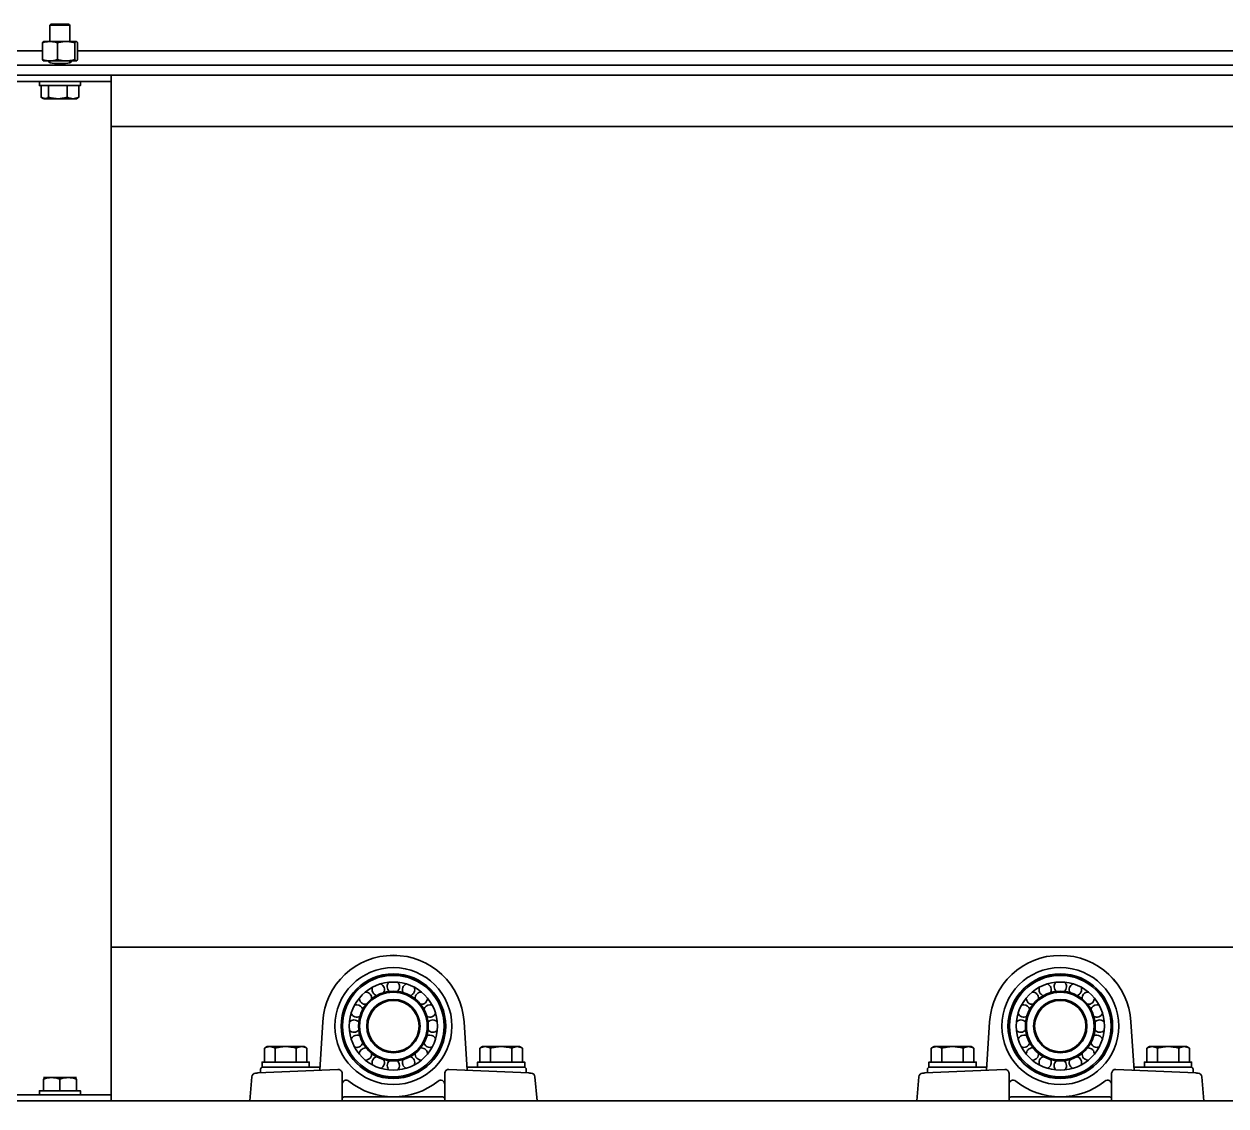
# Model space of a CAD drawing. Header units: millimetres. Extents: x -8400 to 8400, y -5940 to 5940.
# Drawn here: x -4664 to -4078, y 1538 to 2066 of the extents above; entities that cross this region are included whole.
import ezdxf

# ---------------------------------------------------------------- set-up
doc = ezdxf.new("R2010")
doc.units = ezdxf.units.MM
doc.layers.add('粗实线层', color=7, linetype='Continuous', lineweight=35)

msp = doc.modelspace()

# ---------------------------------------------------------------- linework, layer by layer
at = {"layer": '粗实线层', "linetype": 'Continuous', "lineweight": 35}
for points in [[(-4641.476, 2065.284), (-4641.963, 2065.771), (-4642.077, 2065.771), (-4642.414, 2065.771), (-4642.956, 2065.771), (-4643.675, 2065.771), (-4644.534, 2065.771), (-4645.487, 2065.771), (-4646.484, 2065.771), (-4647.474, 2065.771), (-4648.405, 2065.771), (-4649.228, 2065.771), (-4649.901, 2065.771), (-4650.387, 2065.771), (-4650.637, 2065.771), (-4650.721, 2065.771), (-4651.208, 2065.284)], [(-4641.476, 2057.27), (-4641.476, 2065.284), (-4641.584, 2065.284), (-4641.905, 2065.284), (-4642.422, 2065.284), (-4643.115, 2065.284), (-4643.951, 2065.284), (-4644.893, 2065.284), (-4645.901, 2065.284), (-4646.927, 2065.284), (-4647.928, 2065.284), (-4648.858, 2065.284), (-4649.676, 2065.284), (-4650.346, 2065.284), (-4650.837, 2065.284), (-4651.114, 2065.284), (-4651.208, 2065.284), (-4651.208, 2057.27)], [(-4654.411, 2057.231), (-4654.427, 2057.221), (-4654.502, 2057.161), (-4654.578, 2057.078), (-4654.727, 2056.852), (-4654.875, 2056.556), (-4654.875, 2048.485), (-4654.727, 2048.189), (-4654.578, 2047.963), (-4654.503, 2047.881), (-4654.427, 2047.82), (-4654.389, 2047.798), (-4654.351, 2047.783), (-4654.332, 2047.777), (-4654.312, 2047.774), (-4654.293, 2047.771), (-4654.274, 2047.77), (-4654.334, 2047.77), (-4654.152, 2047.77), (-4653.732, 2047.77), (-4653.087, 2047.77), (-4652.238, 2047.77), (-4651.21, 2047.77), (-4651.093, 2047.771), (-4650.976, 2047.774), (-4650.859, 2047.777), (-4650.742, 2047.783), (-4650.509, 2047.798), (-4650.277, 2047.82), (-4649.815, 2047.881), (-4649.356, 2047.963), (-4648.445, 2048.189), (-4647.544, 2048.485), (-4647.021, 2048.329), (-4646.493, 2048.189), (-4646.36, 2048.156), (-4646.227, 2048.125), (-4646.094, 2048.094), (-4645.961, 2048.066), (-4645.694, 2048.011), (-4645.427, 2047.962), (-4644.892, 2047.879), (-4644.356, 2047.819), (-4643.817, 2047.783), (-4643.278, 2047.77), (-4642.041, 2047.77), (-4640.935, 2047.77), (-4639.993, 2047.77), (-4639.244, 2047.77), (-4638.711, 2047.77), (-4638.41, 2047.77), (-4638.487, 2047.783), (-4638.563, 2047.82), (-4638.638, 2047.88), (-4638.714, 2047.963), (-4638.863, 2048.189), (-4639.011, 2048.485), (-4639.011, 2056.556), (-4638.863, 2056.852), (-4638.714, 2057.078), (-4638.639, 2057.16), (-4638.563, 2057.221), (-4638.525, 2057.242), (-4638.487, 2057.258), (-4638.467, 2057.264), (-4638.448, 2057.267), (-4638.429, 2057.27), (-4638.41, 2057.27), (-4638.711, 2057.27), (-4639.244, 2057.27), (-4639.993, 2057.27), (-4640.935, 2057.27), (-4642.041, 2057.27), (-4643.278, 2057.27), (-4643.817, 2057.258), (-4644.356, 2057.222), (-4644.892, 2057.161), (-4645.427, 2057.079), (-4645.694, 2057.03), (-4645.961, 2056.975), (-4646.094, 2056.946), (-4646.227, 2056.916), (-4646.36, 2056.885), (-4646.493, 2056.852), (-4647.021, 2056.711), (-4647.544, 2056.556)], [(-4654.875, 2056.556), (-4653.974, 2056.852), (-4653.063, 2057.078), (-4652.604, 2057.16), (-4652.142, 2057.221), (-4651.91, 2057.242), (-4651.677, 2057.258), (-4651.56, 2057.264), (-4651.443, 2057.267), (-4651.326, 2057.27), (-4651.21, 2057.27), (-4652.285, 2057.27), (-4653.162, 2057.27), (-4653.81, 2057.27), (-4654.208, 2057.27), (-4654.342, 2057.27), (-4654.414, 2057.229)], [(-4647.544, 2048.485), (-4647.544, 2056.556), (-4648.447, 2056.852), (-4649.358, 2057.078), (-4649.817, 2057.161), (-4650.278, 2057.221), (-4650.743, 2057.258), (-4651.21, 2057.27), (-4650.033, 2057.27), (-4648.745, 2057.27), (-4647.383, 2057.27), (-4645.99, 2057.27), (-4644.607, 2057.27), (-4643.278, 2057.27), (-4642.736, 2057.258), (-4642.192, 2057.221), (-4642.124, 2057.215), (-4642.056, 2057.208), (-4641.988, 2057.201), (-4641.92, 2057.193), (-4641.785, 2057.177), (-4641.649, 2057.16), (-4641.38, 2057.121), (-4641.112, 2057.076), (-4640.58, 2056.972), (-4640.053, 2056.85), (-4639.53, 2056.711), (-4639.011, 2056.556)], [(-4638.41, 2047.77), (-4638.391, 2047.771), (-4638.372, 2047.774), (-4638.353, 2047.777), (-4638.333, 2047.783), (-4638.295, 2047.798), (-4638.257, 2047.82), (-4638.181, 2047.881), (-4638.106, 2047.963), (-4637.957, 2048.189), (-4637.809, 2048.485), (-4637.809, 2056.556), (-4637.957, 2056.852), (-4638.106, 2057.078), (-4638.182, 2057.161), (-4638.257, 2057.221), (-4638.333, 2057.258), (-4638.41, 2057.27)], [(-4654.829, 2052.77), (-5528.295, 2052.77)], [(-3699.842, 2052.77), (-4637.789, 2052.77)], [(-5571.342, 2045.77), (-1771.342, 2045.77)], [(-4654.875, 2048.485), (-4653.972, 2048.189), (-4653.061, 2047.963), (-4652.602, 2047.88), (-4652.141, 2047.82), (-4651.676, 2047.783), (-4651.21, 2047.77), (-4650.033, 2047.77), (-4648.745, 2047.77), (-4647.383, 2047.77), (-4645.99, 2047.77), (-4644.607, 2047.77), (-4643.278, 2047.77), (-4642.736, 2047.783), (-4642.192, 2047.82), (-4642.124, 2047.826), (-4642.056, 2047.833), (-4641.988, 2047.84), (-4641.92, 2047.848), (-4641.785, 2047.864), (-4641.649, 2047.881), (-4641.38, 2047.92), (-4641.112, 2047.965), (-4640.58, 2048.069), (-4640.053, 2048.191), (-4639.53, 2048.33), (-4639.011, 2048.485)], [(-4651.208, 2047.771), (-4651.208, 2046.935)], [(-4641.476, 2046.935), (-4641.476, 2047.771)], [(-5571.342, 2043.204), (-5571.342, 2040.77), (-1771.342, 2040.77), (-1771.342, 2043.204)], [(-4656.342, 2037.77), (-4656.342, 2035.77), (-4656.15, 2035.77), (-4655.579, 2035.77), (-4654.931, 2035.77), (-4654.102, 2035.77), (-4653.112, 2035.77), (-4651.981, 2035.77), (-4650.731, 2035.77), (-4649.39, 2035.77), (-4647.985, 2035.77), (-4646.546, 2035.77), (-4645.103, 2035.77), (-4643.685, 2035.77), (-4642.323, 2035.77), (-4641.045, 2035.77), (-4639.878, 2035.77), (-4638.846, 2035.77), (-4637.97, 2035.77), (-4637.269, 2035.77), (-4636.758, 2035.77), (-4636.446, 2035.77), (-4636.342, 2035.77), (-4636.342, 2037.77)], [(-4653.732, 2029.37), (-4653.956, 2029.383), (-4654.179, 2029.419), (-4654.401, 2029.479), (-4654.623, 2029.562), (-4654.734, 2029.611), (-4654.844, 2029.665), (-4654.9, 2029.695), (-4654.955, 2029.725), (-4655.01, 2029.756), (-4655.065, 2029.788), (-4655.284, 2029.929), (-4655.501, 2030.085), (-4655.501, 2035.77)], [(-4642.804, 2035.77), (-4642.804, 2030.085), (-4643.932, 2029.789), (-4645.07, 2029.563), (-4645.643, 2029.48), (-4646.22, 2029.42), (-4646.8, 2029.383), (-4647.383, 2029.37), (-4647.529, 2029.371), (-4647.675, 2029.373), (-4647.821, 2029.377), (-4647.967, 2029.383), (-4648.258, 2029.399), (-4648.548, 2029.42), (-4649.126, 2029.481), (-4649.699, 2029.563), (-4650.837, 2029.789), (-4651.963, 2030.085), (-4651.963, 2035.77)], [(-4637.183, 2030.085), (-4637.398, 2029.93), (-4637.615, 2029.791), (-4637.834, 2029.668), (-4638.054, 2029.565), (-4638.165, 2029.52), (-4638.277, 2029.481), (-4638.333, 2029.464), (-4638.389, 2029.448), (-4638.417, 2029.44), (-4638.446, 2029.433), (-4638.474, 2029.426), (-4638.502, 2029.42), (-4638.727, 2029.383), (-4638.952, 2029.37), (-4638.532, 2029.37), (-4638.35, 2029.37), (-4638.41, 2029.37), (-4638.711, 2029.37), (-4639.244, 2029.37), (-4639.993, 2029.37), (-4639.635, 2029.383), (-4639.279, 2029.42), (-4638.926, 2029.48), (-4638.574, 2029.563), (-4637.875, 2029.789), (-4637.183, 2030.085), (-4637.183, 2035.77)], [(-4621.342, 2037.77), (-4621.342, 2037.668), (-4621.342, 2037.368), (-4621.342, 2036.892), (-4621.342, 2036.27), (-4621.342, 2035.547), (-4621.342, 2034.77), (-4621.342, 1546.77), (-4621.342, 1545.994), (-4621.342, 1545.27), (-4621.342, 1544.649), (-4621.342, 1544.172), (-4621.342, 1543.873), (-4621.342, 1543.77)], [(-4655.501, 2030.085), (-4654.809, 2029.789), (-4654.11, 2029.563), (-4653.758, 2029.48), (-4653.405, 2029.42), (-4653.049, 2029.383), (-4652.691, 2029.37)], [(-4655.002, 2029.752), (-4654.342, 2029.37)], [(-4651.963, 2030.085), (-4652.178, 2029.93), (-4652.395, 2029.791), (-4652.613, 2029.668), (-4652.834, 2029.565), (-4652.945, 2029.52), (-4653.057, 2029.481), (-4653.113, 2029.464), (-4653.169, 2029.448), (-4653.197, 2029.44), (-4653.225, 2029.433), (-4653.253, 2029.426), (-4653.282, 2029.42), (-4653.507, 2029.383), (-4653.732, 2029.37), (-4653.087, 2029.37), (-4652.238, 2029.37), (-4651.21, 2029.37), (-4650.033, 2029.37), (-4648.745, 2029.37), (-4647.383, 2029.37), (-4645.99, 2029.37), (-4644.607, 2029.37), (-4643.278, 2029.37), (-4642.041, 2029.37), (-4640.935, 2029.37), (-4639.993, 2029.37), (-4640.083, 2029.371), (-4640.172, 2029.373), (-4640.262, 2029.377), (-4640.352, 2029.383), (-4640.53, 2029.399), (-4640.708, 2029.42), (-4641.063, 2029.481), (-4641.415, 2029.563), (-4642.113, 2029.789), (-4642.804, 2030.085)], [(-4638.342, 2029.37), (-4637.681, 2029.752)], [(-3731.342, 1965.764), (-3731.342, 2015.771), (-4621.351, 2015.771)], [(-4621.351, 1615.77), (-3751.358, 1615.77)], [(-4546.734, 1559.77), (-4546.734, 1566.467), (-4546.094, 1566.8), (-4545.448, 1567.054), (-4545.123, 1567.147), (-4544.796, 1567.215), (-4544.467, 1567.256), (-4544.136, 1567.27), (-4544.053, 1567.269), (-4543.971, 1567.267), (-4543.929, 1567.265), (-4543.888, 1567.262), (-4543.846, 1567.26), (-4543.805, 1567.256), (-4543.64, 1567.239), (-4543.475, 1567.214), (-4543.148, 1567.146), (-4542.822, 1567.053), (-4542.177, 1566.799), (-4541.538, 1566.467), (-4541.538, 1559.77)], [(-4525.95, 1566.467), (-4527.342, 1567.27), (-4527.479, 1567.27), (-4527.885, 1567.27), (-4528.548, 1567.27), (-4529.448, 1567.27), (-4530.557, 1567.27), (-4531.842, 1567.27), (-4533.264, 1567.27), (-4534.779, 1567.27), (-4536.342, 1567.27), (-4537.905, 1567.27), (-4539.42, 1567.27), (-4540.842, 1567.27), (-4542.127, 1567.27), (-4543.236, 1567.27), (-4544.136, 1567.27), (-4544.799, 1567.27), (-4545.205, 1567.27), (-4545.342, 1567.27), (-4546.734, 1566.467)], [(-4541.538, 1566.467), (-4540.901, 1566.642), (-4540.258, 1566.8), (-4540.096, 1566.836), (-4539.934, 1566.872), (-4539.772, 1566.906), (-4539.61, 1566.939), (-4539.285, 1566.999), (-4538.96, 1567.055), (-4538.308, 1567.148), (-4537.655, 1567.215), (-4536.999, 1567.256), (-4536.342, 1567.27), (-4535.682, 1567.256), (-4535.02, 1567.214), (-4534.937, 1567.207), (-4534.854, 1567.2), (-4534.771, 1567.192), (-4534.689, 1567.183), (-4534.524, 1567.166), (-4534.359, 1567.146), (-4534.031, 1567.102), (-4533.705, 1567.052), (-4533.057, 1566.935), (-4532.415, 1566.797), (-4531.778, 1566.641), (-4531.146, 1566.467), (-4531.146, 1559.77)], [(-4531.146, 1566.467), (-4530.506, 1566.8), (-4529.86, 1567.054), (-4529.535, 1567.147), (-4529.208, 1567.215), (-4528.879, 1567.256), (-4528.548, 1567.27), (-4528.465, 1567.269), (-4528.382, 1567.267), (-4528.341, 1567.265), (-4528.299, 1567.262), (-4528.258, 1567.26), (-4528.216, 1567.256), (-4528.051, 1567.239), (-4527.887, 1567.214), (-4527.559, 1567.146), (-4527.234, 1567.053), (-4526.588, 1566.799), (-4525.95, 1566.467), (-4525.95, 1559.77)], [(-4441.734, 1566.467), (-4440.342, 1567.27), (-4440.205, 1567.27), (-4439.799, 1567.27), (-4439.136, 1567.27), (-4439.467, 1567.256), (-4439.796, 1567.215), (-4440.123, 1567.147), (-4440.449, 1567.054), (-4441.094, 1566.8), (-4441.734, 1566.467), (-4441.734, 1559.77)], [(-4420.95, 1559.77), (-4420.95, 1566.467), (-4421.588, 1566.799), (-4422.234, 1567.053), (-4422.559, 1567.146), (-4422.887, 1567.214), (-4423.051, 1567.239), (-4423.216, 1567.256), (-4423.258, 1567.26), (-4423.299, 1567.262), (-4423.341, 1567.265), (-4423.382, 1567.267), (-4423.465, 1567.269), (-4423.548, 1567.27), (-4424.448, 1567.27), (-4425.557, 1567.27), (-4426.842, 1567.27), (-4428.264, 1567.27), (-4429.779, 1567.27), (-4431.342, 1567.27), (-4432.905, 1567.27), (-4434.42, 1567.27), (-4435.842, 1567.27), (-4437.127, 1567.27), (-4438.236, 1567.27), (-4439.136, 1567.27), (-4439.053, 1567.269), (-4438.971, 1567.267), (-4438.929, 1567.265), (-4438.888, 1567.262), (-4438.846, 1567.26), (-4438.805, 1567.256), (-4438.64, 1567.239), (-4438.475, 1567.214), (-4438.148, 1567.146), (-4437.822, 1567.053), (-4437.177, 1566.799), (-4436.538, 1566.467), (-4436.538, 1559.77)], [(-4436.538, 1566.467), (-4435.901, 1566.642), (-4435.258, 1566.8), (-4435.096, 1566.836), (-4434.934, 1566.872), (-4434.772, 1566.906), (-4434.61, 1566.939), (-4434.285, 1566.999), (-4433.96, 1567.055), (-4433.308, 1567.148), (-4432.655, 1567.215), (-4431.999, 1567.256), (-4431.342, 1567.27), (-4430.682, 1567.256), (-4430.02, 1567.214), (-4429.937, 1567.207), (-4429.854, 1567.2), (-4429.771, 1567.192), (-4429.689, 1567.183), (-4429.524, 1567.166), (-4429.359, 1567.146), (-4429.031, 1567.102), (-4428.705, 1567.052), (-4428.057, 1566.935), (-4427.415, 1566.797), (-4426.778, 1566.641), (-4426.146, 1566.467)], [(-4420.95, 1566.467), (-4422.342, 1567.27), (-4422.479, 1567.27), (-4422.885, 1567.27), (-4423.548, 1567.27), (-4423.879, 1567.256), (-4424.208, 1567.215), (-4424.535, 1567.147), (-4424.86, 1567.054), (-4425.506, 1566.8), (-4426.146, 1566.467), (-4426.146, 1559.77)], [(-4221.734, 1566.467), (-4220.342, 1567.27), (-4220.205, 1567.27), (-4219.799, 1567.27), (-4219.136, 1567.27), (-4219.467, 1567.256), (-4219.796, 1567.215), (-4220.123, 1567.147), (-4220.448, 1567.054), (-4221.094, 1566.8), (-4221.734, 1566.467), (-4221.734, 1559.77)], [(-4200.95, 1559.77), (-4200.95, 1566.467), (-4201.588, 1566.799), (-4202.234, 1567.053), (-4202.559, 1567.146), (-4202.887, 1567.214), (-4203.051, 1567.239), (-4203.216, 1567.256), (-4203.258, 1567.26), (-4203.299, 1567.262), (-4203.341, 1567.265), (-4203.382, 1567.267), (-4203.465, 1567.269), (-4203.548, 1567.27), (-4204.448, 1567.27), (-4205.557, 1567.27), (-4206.842, 1567.27), (-4208.264, 1567.27), (-4209.779, 1567.27), (-4211.342, 1567.27), (-4212.905, 1567.27), (-4214.42, 1567.27), (-4215.842, 1567.27), (-4217.127, 1567.27), (-4218.236, 1567.27), (-4219.136, 1567.27), (-4219.054, 1567.269), (-4218.971, 1567.267), (-4218.929, 1567.265), (-4218.888, 1567.262), (-4218.846, 1567.26), (-4218.805, 1567.256), (-4218.64, 1567.239), (-4218.475, 1567.214), (-4218.148, 1567.146), (-4217.822, 1567.053), (-4217.177, 1566.799), (-4216.538, 1566.467)], [(-4216.538, 1559.77), (-4216.538, 1566.467), (-4215.901, 1566.642), (-4215.258, 1566.8), (-4215.096, 1566.836), (-4214.934, 1566.872), (-4214.772, 1566.906), (-4214.61, 1566.939), (-4214.285, 1566.999), (-4213.96, 1567.055), (-4213.308, 1567.148), (-4212.655, 1567.215), (-4211.999, 1567.256), (-4211.342, 1567.27), (-4210.682, 1567.256), (-4210.02, 1567.214), (-4209.937, 1567.207), (-4209.854, 1567.2), (-4209.771, 1567.192), (-4209.689, 1567.183), (-4209.524, 1567.166), (-4209.359, 1567.146), (-4209.031, 1567.102), (-4208.705, 1567.052), (-4208.057, 1566.935), (-4207.415, 1566.797), (-4206.778, 1566.641), (-4206.146, 1566.467), (-4206.146, 1559.77)], [(-4206.146, 1566.467), (-4205.506, 1566.8), (-4204.86, 1567.054), (-4204.535, 1567.147), (-4204.208, 1567.215), (-4203.879, 1567.256), (-4203.548, 1567.27), (-4202.885, 1567.27), (-4202.479, 1567.27), (-4202.342, 1567.27), (-4200.95, 1566.467)], [(-4116.734, 1566.467), (-4115.342, 1567.27), (-4115.205, 1567.27), (-4114.799, 1567.27), (-4114.136, 1567.27), (-4114.467, 1567.256), (-4114.796, 1567.215), (-4115.123, 1567.147), (-4115.449, 1567.054), (-4116.094, 1566.8), (-4116.734, 1566.467), (-4116.734, 1559.77)], [(-4101.146, 1566.467), (-4101.778, 1566.641), (-4102.415, 1566.797), (-4103.057, 1566.935), (-4103.705, 1567.052), (-4104.031, 1567.102), (-4104.359, 1567.146), (-4104.524, 1567.166), (-4104.689, 1567.183), (-4104.771, 1567.192), (-4104.854, 1567.2), (-4104.937, 1567.207), (-4105.02, 1567.214), (-4105.682, 1567.256), (-4106.342, 1567.27), (-4107.905, 1567.27), (-4109.42, 1567.27), (-4110.842, 1567.27), (-4112.127, 1567.27), (-4113.236, 1567.27), (-4114.136, 1567.27), (-4114.053, 1567.269), (-4113.971, 1567.267), (-4113.929, 1567.265), (-4113.888, 1567.262), (-4113.846, 1567.26), (-4113.805, 1567.256), (-4113.64, 1567.239), (-4113.475, 1567.214), (-4113.148, 1567.146), (-4112.822, 1567.053), (-4112.177, 1566.799), (-4111.538, 1566.467)], [(-4111.538, 1559.77), (-4111.538, 1566.467), (-4110.901, 1566.642), (-4110.258, 1566.8), (-4110.096, 1566.836), (-4109.934, 1566.872), (-4109.772, 1566.906), (-4109.61, 1566.939), (-4109.285, 1566.999), (-4108.96, 1567.055), (-4108.308, 1567.148), (-4107.655, 1567.215), (-4107, 1567.256), (-4106.342, 1567.27), (-4104.779, 1567.27), (-4103.264, 1567.27), (-4101.842, 1567.27), (-4100.557, 1567.27), (-4099.448, 1567.27), (-4098.548, 1567.27), (-4098.465, 1567.269), (-4098.382, 1567.267), (-4098.341, 1567.265), (-4098.299, 1567.262), (-4098.258, 1567.26), (-4098.216, 1567.256), (-4098.051, 1567.239), (-4097.887, 1567.214), (-4097.559, 1567.146), (-4097.234, 1567.053), (-4096.588, 1566.799), (-4095.95, 1566.467), (-4095.95, 1559.77)], [(-4095.95, 1566.467), (-4097.342, 1567.27), (-4097.479, 1567.27), (-4097.885, 1567.27), (-4098.548, 1567.27), (-4098.879, 1567.256), (-4099.208, 1567.215), (-4099.535, 1567.147), (-4099.86, 1567.054), (-4100.506, 1566.8), (-4101.146, 1566.467), (-4101.146, 1559.77)], [(-4519.661, 1557.27), (-4528.154, 1557.27), (-4529.352, 1557.27), (-4530.684, 1557.27), (-4532.126, 1557.27), (-4533.649, 1557.27), (-4535.224, 1557.27), (-4536.821, 1557.27), (-4538.409, 1557.27), (-4539.956, 1557.27), (-4541.434, 1557.27), (-4542.814, 1557.27), (-4544.069, 1557.27), (-4545.174, 1557.27), (-4546.11, 1557.27), (-4546.856, 1557.27), (-4547.4, 1557.27), (-4547.731, 1557.27), (-4547.842, 1557.27), (-4547.842, 1559.77), (-4547.735, 1559.77), (-4547.415, 1559.77), (-4546.89, 1559.77), (-4546.168, 1559.77), (-4545.263, 1559.77), (-4544.191, 1559.77), (-4542.974, 1559.77), (-4541.633, 1559.77), (-4540.193, 1559.77), (-4538.682, 1559.77), (-4537.127, 1559.77), (-4535.557, 1559.77), (-4534.002, 1559.77), (-4532.491, 1559.77), (-4531.051, 1559.77), (-4529.71, 1559.77), (-4528.493, 1559.77), (-4527.421, 1559.77), (-4526.516, 1559.77), (-4525.794, 1559.77), (-4525.268, 1559.77), (-4524.949, 1559.77), (-4524.842, 1559.77), (-4524.842, 1557.27)], [(-4486.842, 1560.537), (-4486.842, 1560.535)], [(-4486.681, 1560.509), (-4486.442, 1560.271), (-4486.337, 1560.271), (-4486.029, 1560.271), (-4485.545, 1560.271), (-4484.922, 1560.271), (-4484.212, 1560.271), (-4483.472, 1560.271), (-4482.762, 1560.271), (-4482.139, 1560.271), (-4481.655, 1560.271), (-4481.347, 1560.271), (-4481.242, 1560.271), (-4481.003, 1560.509)], [(-4480.842, 1560.535), (-4480.842, 1560.537), (-4480.842, 1560.537)], [(-4448.023, 1557.27), (-4439.53, 1557.27), (-4438.332, 1557.27), (-4437, 1557.27), (-4435.558, 1557.27), (-4434.035, 1557.27), (-4432.459, 1557.27), (-4430.863, 1557.27), (-4429.275, 1557.27), (-4427.728, 1557.27), (-4426.25, 1557.27), (-4424.87, 1557.27), (-4423.615, 1557.27), (-4422.51, 1557.27), (-4421.574, 1557.27), (-4420.828, 1557.27), (-4420.284, 1557.27), (-4419.953, 1557.27), (-4419.842, 1557.27), (-4419.842, 1559.77), (-4419.949, 1559.77), (-4420.268, 1559.77), (-4420.794, 1559.77), (-4421.516, 1559.77), (-4422.421, 1559.77), (-4423.493, 1559.77), (-4424.71, 1559.77), (-4426.051, 1559.77), (-4427.491, 1559.77), (-4429.002, 1559.77), (-4430.557, 1559.77), (-4432.127, 1559.77), (-4433.682, 1559.77), (-4435.193, 1559.77), (-4436.633, 1559.77), (-4437.974, 1559.77), (-4439.191, 1559.77), (-4440.263, 1559.77), (-4441.168, 1559.77), (-4441.89, 1559.77), (-4442.416, 1559.77), (-4442.735, 1559.77), (-4442.842, 1559.77), (-4442.842, 1557.27)], [(-4199.842, 1557.27), (-4199.842, 1559.77), (-4199.949, 1559.77), (-4200.268, 1559.77), (-4200.794, 1559.77), (-4201.516, 1559.77), (-4202.421, 1559.77), (-4203.493, 1559.77), (-4204.71, 1559.77), (-4206.051, 1559.77), (-4207.491, 1559.77), (-4209.002, 1559.77), (-4210.557, 1559.77), (-4212.127, 1559.77), (-4213.682, 1559.77), (-4215.193, 1559.77), (-4216.633, 1559.77), (-4217.974, 1559.77), (-4219.191, 1559.77), (-4220.263, 1559.77), (-4221.168, 1559.77), (-4221.89, 1559.77), (-4222.416, 1559.77), (-4222.735, 1559.77), (-4222.842, 1559.77), (-4222.842, 1557.27), (-4222.731, 1557.27), (-4222.4, 1557.27), (-4221.856, 1557.27), (-4221.109, 1557.27), (-4220.174, 1557.27), (-4219.069, 1557.27), (-4217.814, 1557.27), (-4216.434, 1557.27), (-4214.956, 1557.27), (-4213.409, 1557.27), (-4211.821, 1557.27), (-4210.224, 1557.27), (-4208.649, 1557.27), (-4207.126, 1557.27), (-4205.684, 1557.27), (-4204.352, 1557.27), (-4203.154, 1557.27)], [(-4161.842, 1560.537), (-4161.842, 1560.535)], [(-4161.681, 1560.509), (-4161.442, 1560.271), (-4161.337, 1560.271), (-4161.029, 1560.271), (-4160.545, 1560.271), (-4159.922, 1560.271), (-4159.212, 1560.271), (-4158.472, 1560.271), (-4157.762, 1560.271), (-4157.139, 1560.271), (-4156.655, 1560.271), (-4156.347, 1560.271), (-4156.242, 1560.271), (-4156.003, 1560.509)], [(-4155.842, 1560.535), (-4155.842, 1560.537), (-4155.842, 1560.537)], [(-4114.53, 1557.27), (-4113.332, 1557.27), (-4112, 1557.27), (-4110.558, 1557.27), (-4109.034, 1557.27), (-4107.459, 1557.27), (-4105.863, 1557.27), (-4104.275, 1557.27), (-4102.728, 1557.27), (-4101.25, 1557.27), (-4099.87, 1557.27), (-4098.615, 1557.27), (-4097.51, 1557.27), (-4096.574, 1557.27), (-4095.828, 1557.27), (-4095.284, 1557.27), (-4094.953, 1557.27), (-4094.842, 1557.27), (-4094.842, 1559.77), (-4094.949, 1559.77), (-4095.268, 1559.77), (-4095.794, 1559.77), (-4096.516, 1559.77), (-4097.421, 1559.77), (-4098.493, 1559.77), (-4099.71, 1559.77), (-4101.051, 1559.77), (-4102.491, 1559.77), (-4104.002, 1559.77), (-4105.557, 1559.77), (-4107.127, 1559.77), (-4108.682, 1559.77), (-4110.193, 1559.77), (-4111.633, 1559.77), (-4112.974, 1559.77), (-4114.191, 1559.77), (-4115.263, 1559.77), (-4116.168, 1559.77), (-4116.89, 1559.77), (-4117.416, 1559.77), (-4117.735, 1559.77), (-4117.842, 1559.77), (-4117.842, 1557.27)], [(-4654.342, 1545.77), (-4654.342, 1551.456), (-4653.357, 1551.752), (-4652.362, 1551.978), (-4651.862, 1552.06), (-4651.358, 1552.121), (-4650.851, 1552.158), (-4650.342, 1552.17), (-4650.215, 1552.17), (-4650.087, 1552.167), (-4649.959, 1552.163), (-4649.832, 1552.158), (-4649.578, 1552.143), (-4649.324, 1552.121), (-4648.82, 1552.06), (-4648.319, 1551.977), (-4647.325, 1551.752), (-4646.342, 1551.456), (-4646.342, 1545.77)], [(-4638.342, 1552.17), (-4638.463, 1552.17), (-4638.824, 1552.17), (-4639.414, 1552.17), (-4640.214, 1552.17), (-4641.2, 1552.17), (-4642.342, 1552.17), (-4643.606, 1552.17), (-4644.953, 1552.17), (-4646.342, 1552.17), (-4647.731, 1552.17), (-4649.078, 1552.17), (-4650.342, 1552.17), (-4651.484, 1552.17), (-4652.47, 1552.17), (-4653.27, 1552.17), (-4653.859, 1552.17), (-4654.22, 1552.17), (-4654.342, 1552.17)], [(-4646.342, 1551.456), (-4645.357, 1551.752), (-4644.362, 1551.978), (-4643.862, 1552.06), (-4643.358, 1552.121), (-4642.852, 1552.158), (-4642.342, 1552.17), (-4642.215, 1552.17), (-4642.087, 1552.167), (-4641.959, 1552.163), (-4641.832, 1552.158), (-4641.578, 1552.143), (-4641.324, 1552.121), (-4640.82, 1552.06), (-4640.319, 1551.977), (-4639.325, 1551.752), (-4638.342, 1551.456), (-4638.342, 1545.77)], [(-4552.812, 1552.544), (-4553.842, 1540.77)], [(-4519.661, 1557.27), (-4538.995, 1557.27)], [(-4428.688, 1557.27), (-4448.023, 1557.27)], [(-4413.842, 1540.77), (-4414.872, 1552.544)], [(-4227.812, 1552.544), (-4228.842, 1540.77)], [(-4224.902, 1554.414), (-4185.932, 1556.167)], [(-4194.661, 1557.27), (-4213.996, 1557.27)], [(-4194.661, 1557.27), (-4203.154, 1557.27)], [(-4183.842, 1540.77), (-4183.842, 1554.17)], [(-4123.023, 1557.27), (-4114.53, 1557.27)], [(-4088.842, 1540.77), (-4089.872, 1552.544)], [(-1771.342, 1538.337), (-1771.342, 1540.77), (-5571.342, 1540.77), (-5571.342, 1538.337)], [(-4636.342, 1543.77), (-4636.342, 1545.77), (-4636.444, 1545.77), (-4636.747, 1545.77), (-4637.246, 1545.77), (-4637.929, 1545.77), (-4638.784, 1545.77), (-4639.793, 1545.77), (-4640.936, 1545.77), (-4642.188, 1545.77), (-4643.525, 1545.77), (-4644.919, 1545.77), (-4646.342, 1545.77), (-4647.765, 1545.77), (-4649.159, 1545.77), (-4650.496, 1545.77), (-4651.748, 1545.77), (-4652.891, 1545.77), (-4653.899, 1545.77), (-4654.754, 1545.77), (-4655.438, 1545.77), (-4655.937, 1545.77), (-4656.24, 1545.77), (-4656.342, 1545.77), (-4656.342, 1543.77)]]:
    msp.add_lwpolyline(points, dxfattribs=at)
for points in [[(-4621.342, 2040.77), (-4621.342, 2037.77), (-4671.342, 2037.77), (-4671.342, 2040.77)], [(-4621.342, 1540.77), (-4621.342, 1543.77), (-4671.342, 1543.77), (-4671.342, 1540.77)]]:
    msp.add_lwpolyline(points, close=True, dxfattribs=at)
for points in [[(-4519.755, 1555.77), (-4518.275, 1579.426, -0.9393677), (-4449.409, 1579.426), (-4447.929, 1555.77)], [(-4447.929, 1555.77), (-4449.409, 1579.425, 0.9393677), (-4518.275, 1579.426), (-4519.755, 1555.77)], [(-4194.755, 1555.77), (-4193.275, 1579.425, -0.9393687), (-4124.409, 1579.426), (-4122.929, 1555.77)], [(-4122.929, 1555.77), (-4124.409, 1579.425, 0.9393687), (-4193.275, 1579.426), (-4194.755, 1555.77)], [(-4498.741, 1585.457, 0.3352838), (-4501.627, 1587.637, 0.1016656), (-4502.81, 1587.394)], [(-4464.874, 1587.394, 0.1016788), (-4466.057, 1587.637, 0.3352574), (-4468.943, 1585.457)], [(-4173.741, 1585.457, 0.3352628), (-4176.627, 1587.637, 0.1016743), (-4177.809, 1587.394)], [(-4139.875, 1587.394, 0.1016656), (-4141.057, 1587.637, 0.3352706), (-4143.943, 1585.457)], [(-4500.74, 1579.132, 0.2292277), (-4503.092, 1580.27, 0.2021958), (-4505.24, 1579.365)], [(-4462.444, 1579.365, 0.2021825), (-4464.592, 1580.27, 0.2292061), (-4466.944, 1579.132)], [(-4175.74, 1579.132, 0.2292145), (-4178.092, 1580.27, 0.2021873), (-4180.24, 1579.365)], [(-4137.444, 1579.365, 0.2021873), (-4139.592, 1580.27, 0.2292145), (-4141.944, 1579.132)], [(-4500.166, 1572.524, 0.1278041), (-4501.627, 1572.904, 0.3067799), (-4504.413, 1571.017)], [(-4463.271, 1571.017, 0.3067799), (-4466.057, 1572.904, 0.1278041), (-4467.518, 1572.524)], [(-4175.166, 1572.524, 0.1278087), (-4176.627, 1572.904, 0.3067746), (-4179.412, 1571.017)], [(-4138.271, 1571.017, 0.3067799), (-4141.057, 1572.904, 0.1278041), (-4142.518, 1572.524)], [(-4497.107, 1566.638, 0.0290835), (-4497.454, 1566.658, 0.4142046), (-4500.454, 1563.658)], [(-4467.23, 1563.621, 0.4142278), (-4470.23, 1566.658, 0.0290835), (-4470.577, 1566.638)], [(-4172.107, 1566.638, 0.0290835), (-4172.454, 1566.658, 0.4142178), (-4175.454, 1563.658)], [(-4142.23, 1563.621, 0.4142278), (-4145.23, 1566.658, 0.0290614), (-4145.577, 1566.638)], [(-4481.747, 1555.873, 0.4142075), (-4481.694, 1560.115, 0.0184271), (-4481.857, 1560.27)], [(-4553.842, 1540.77), (-4552.812, 1552.544, -0.3759691), (-4550.909, 1554.368), (-4550.774, 1554.374), (-4550.406, 1554.391), (-4549.902, 1554.414), (-4510.932, 1556.167, -0.4275594), (-4508.842, 1554.17), (-4508.842, 1540.77)], [(-4547.57, 1557.27, 0.4142146), (-4548.57, 1556.27), (-4548.57, 1554.473)], [(-4458.842, 1540.77), (-4458.842, 1554.168, -0.4276222), (-4456.752, 1556.167), (-4417.782, 1554.414), (-4417.278, 1554.391), (-4416.91, 1554.374), (-4416.775, 1554.368, -0.3759691), (-4414.872, 1552.544), (-4413.842, 1540.77)], [(-4419.114, 1554.473), (-4419.114, 1556.27, 0.4141927), (-4420.114, 1557.27)], [(-4228.842, 1540.77), (-4227.812, 1552.544, -0.3760107), (-4225.909, 1554.368), (-4225.774, 1554.374), (-4225.406, 1554.391), (-4224.902, 1554.414), (-4185.932, 1556.167, -0.4275501), (-4183.842, 1554.17), (-4183.842, 1540.77)], [(-4222.57, 1557.27, 0.4141927), (-4223.57, 1556.27), (-4223.57, 1554.473)], [(-4133.842, 1540.77), (-4133.842, 1554.17, -0.0105954), (-4133.84, 1554.259, -0.4142103), (-4131.752, 1556.167), (-4092.782, 1554.414), (-4092.278, 1554.391), (-4091.909, 1554.374), (-4091.775, 1554.368, -0.3759691), (-4089.872, 1552.544), (-4088.842, 1540.77)], [(-4094.114, 1554.473), (-4094.114, 1556.27, 0.4142324), (-4095.114, 1557.27)], [(-4458.842, 1548.929, 0.631298), (-4462.102, 1550.482, -0.3547096), (-4505.582, 1550.482, 0.6312743), (-4508.842, 1548.929)], [(-4458.842, 1548.929, 0.631298), (-4462.102, 1550.482, -0.3547096), (-4505.582, 1550.482, 0.6312743), (-4508.842, 1548.929)], [(-4133.842, 1548.929, 0.6313273), (-4137.102, 1550.482, -0.3547088), (-4180.582, 1550.482, 0.6312743), (-4183.842, 1548.929)], [(-4133.842, 1548.929, 0.6313273), (-4137.102, 1550.482, -0.3547088), (-4180.582, 1550.482, 0.6312743), (-4183.842, 1548.929)], [(-4458.842, 1541.77, 0.4142105), (-4459.842, 1542.77), (-4483.842, 1542.77), (-4507.842, 1542.77, 0.4142502), (-4508.842, 1541.77)], [(-4133.842, 1541.77, 0.4142502), (-4134.842, 1542.77), (-4158.842, 1542.77), (-4182.842, 1542.77, 0.4142324), (-4183.842, 1541.77)]]:
    msp.add_lwpolyline(points, format="xyb", dxfattribs=at)
for centre, radius in [((-4483.842, 1577.27), 28.5), ((-4158.842, 1577.27), 28.5), ((-4483.842, 1577.27), 25.5), ((-4483.842, 1577.27), 25.34), ((-4483.842, 1577.27), 24.739), ((-4158.842, 1577.27), 25.5), ((-4158.842, 1577.27), 25.34), ((-4158.842, 1577.27), 24.739), ((-4483.842, 1577.27), 21.5), ((-4483.842, 1577.27), 17), ((-4483.842, 1577.27), 16.5), ((-4158.842, 1577.27), 21.5), ((-4158.842, 1577.27), 17), ((-4158.842, 1577.27), 16.5), ((-4483.842, 1577.27), 13), ((-4483.842, 1577.27), 12.5), ((-4158.842, 1577.27), 13), ((-4158.842, 1577.27), 12.5)]:
    msp.add_circle(centre, radius, dxfattribs=at)
for centre, radius, start, end in [((-4497.454, 1591.656), 2.226, 89.997989, 90.967646), ((-4497.454, 1590.882), 3, 353.361966, 89.986361), ((-4491.209, 1595.055), 3, 156.785072, 254.116919), ((-4491.209, 1595.055), 3, 330.864163, 68.211587), ((-4483.842, 1596.52), 3, 134.285996, 231.630458), ((-4483.842, 1596.52), 3, 308.36099, 45.698607), ((-4476.475, 1595.055), 3, 111.786419, 209.109592), ((-4476.475, 1595.055), 3, 285.8631, 23.204135), ((-4470.23, 1590.882), 3, 90.000596, 186.65108), ((-4470.23, 1591.656), 2.226, 89.032354, 90.00201), ((-4172.454, 1591.634), 2.248, 90.000024, 90.962955), ((-4172.454, 1590.882), 3, 353.363401, 89.986362), ((-4166.209, 1595.055), 3, 156.785072, 254.124823), ((-4166.209, 1595.055), 3, 330.862512, 68.227601), ((-4158.842, 1596.52), 3, 134.285996, 231.620651), ((-4158.842, 1596.52), 3, 308.362808, 45.698606), ((-4151.475, 1595.055), 3, 111.784737, 209.109592), ((-4151.475, 1595.055), 3, 285.860745, 23.204135), ((-4145.23, 1590.882), 3, 90.0003, 186.624955), ((-4145.23, 1591.646), 2.236, 89.034389, 90), ((-4497.454, 1590.882), 3, 179.283047, 276.597566), ((-4470.23, 1590.882), 3, 263.368609, 0.721349), ((-4172.454, 1590.882), 3, 179.286085, 276.600597), ((-4145.23, 1590.882), 3, 263.368609, 0.721348), ((-4501.627, 1584.637), 3, 201.784593, 299.118844), ((-4466.057, 1584.637), 3, 240.868213, 338.220392), ((-4176.627, 1584.637), 3, 201.783822, 299.129006), ((-4141.057, 1584.637), 3, 240.869294, 338.220392), ((-4503.092, 1577.27), 3, 224.284945, 321.623225), ((-4464.592, 1577.27), 3, 218.365764, 315.71046), ((-4178.092, 1577.27), 3, 224.285973, 321.65317), ((-4139.592, 1577.27), 3, 218.364807, 315.68332), ((-4501.627, 1569.904), 3, 246.785072, 344.138668), ((-4497.454, 1563.658), 3, 270.000164, 6.610092), ((-4470.23, 1563.658), 3, 173.368296, 270.002336), ((-4470.224, 1564.429), 2.229, 89.193948, 90.162287), ((-4466.057, 1569.904), 3, 195.86871, 293.23056), ((-4176.627, 1569.904), 3, 246.785072, 344.123465), ((-4172.454, 1563.658), 3, 270.000164, 6.653614), ((-4145.23, 1563.658), 3, 173.368296, 270.002336), ((-4145.224, 1564.423), 2.236, 89.195307, 90.160929), ((-4141.057, 1569.904), 3, 195.867819, 293.236794), ((-4498.218, 1563.658), 2.236, 180.000025, 180.965613), ((-4491.209, 1559.486), 3, 105.86622, 203.202454), ((-4491.209, 1559.486), 3, 291.779823, 29.109592), ((-4483.842, 1558.02), 3, 131.412252, 225.741744), ((-4476.475, 1559.486), 3, 150.869294, 248.2073), ((-4476.475, 1559.486), 3, 336.780029, 74.143499), ((-4170.983, 1563.665), 4.471, 180.080476, 180.56329), ((-4166.209, 1559.486), 3, 105.868575, 203.246977), ((-4166.209, 1559.486), 3, 291.779823, 29.109592), ((-4158.842, 1558.02), 3, 131.412252, 225.741744), ((-4158.842, 1558.02), 3, 314.281655, 48.584544), ((-4151.475, 1559.486), 3, 150.867534, 248.227602), ((-4151.475, 1559.486), 3, 336.780032, 74.147084)]:
    msp.add_arc(centre, radius, start, end, dxfattribs=at)
for centre, major_axis, ratio, start_param, end_param in [((-4646.336, 2047.337), (5.452, 0.001), 0.1565657, 2.613696, 4.7113378), ((-4646.331, 2047.336), (5.485, 0.001), 0.1567896, 4.7104212, 6.811846)]:
    msp.add_ellipse(centre, major_axis=major_axis, ratio=ratio, start_param=start_param, end_param=end_param, dxfattribs=at)

doc.saveas('drawing.dxf')
